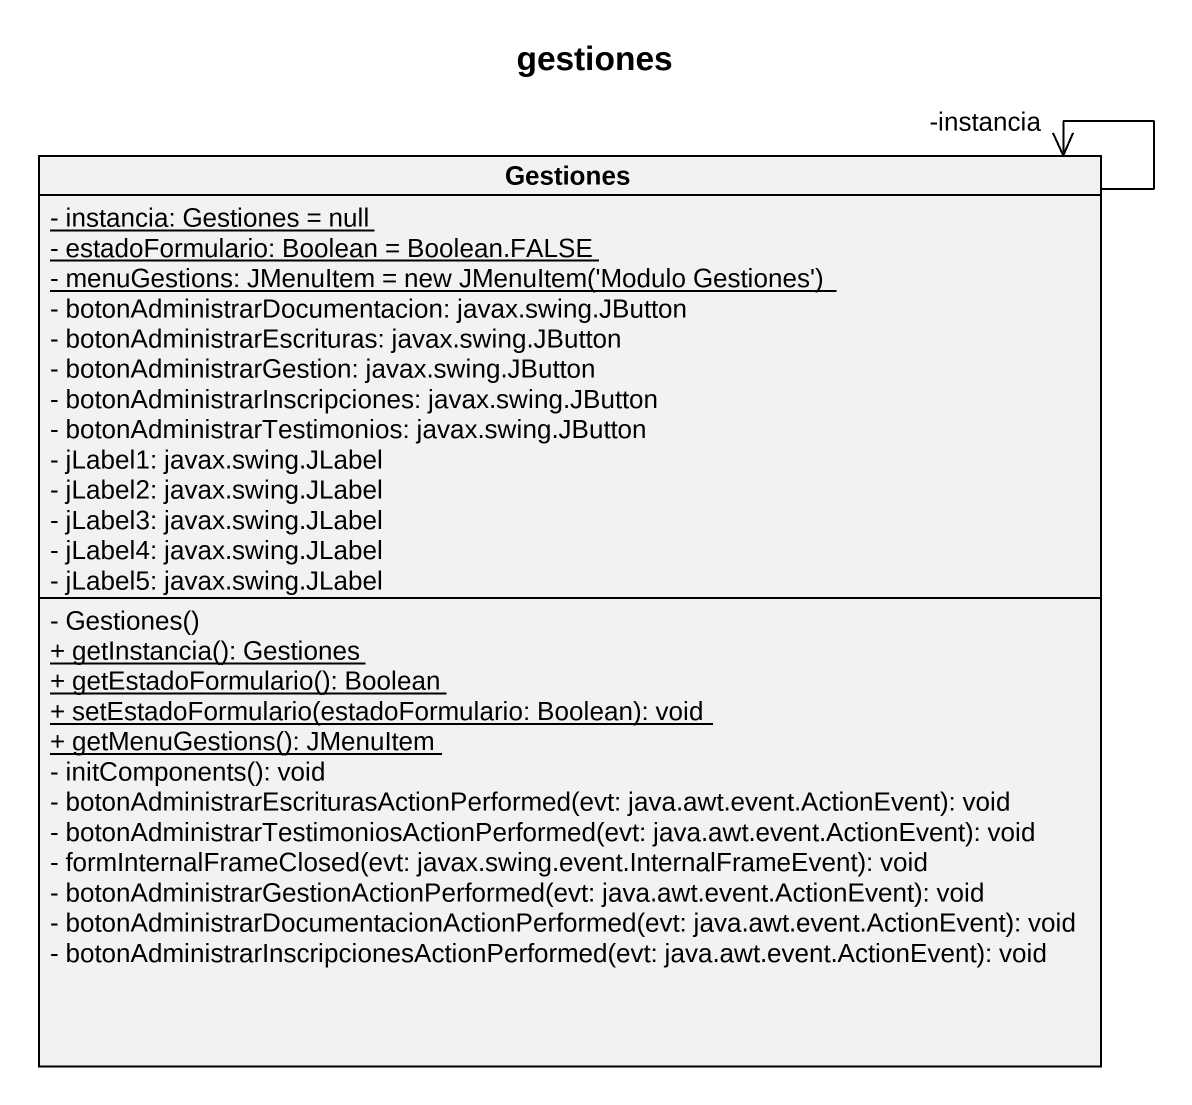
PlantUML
@startuml
title gestiones
hide circle
hide empty members
skinparam classAttributeIconSize 0
class Gestiones {
  {static} - instancia: Gestiones = null
  {static} - estadoFormulario: Boolean = Boolean.FALSE
  {static} {field} - menuGestions: JMenuItem = new JMenuItem('Modulo Gestiones')
  - botonAdministrarDocumentacion: javax.swing.JButton
  - botonAdministrarEscrituras: javax.swing.JButton
  - botonAdministrarGestion: javax.swing.JButton
  - botonAdministrarInscripciones: javax.swing.JButton
  - botonAdministrarTestimonios: javax.swing.JButton
  - jLabel1: javax.swing.JLabel
  - jLabel2: javax.swing.JLabel
  - jLabel3: javax.swing.JLabel
  - jLabel4: javax.swing.JLabel
  - jLabel5: javax.swing.JLabel
  - Gestiones()
  {static} + getInstancia(): Gestiones
  {static} + getEstadoFormulario(): Boolean
  {static} + setEstadoFormulario(estadoFormulario: Boolean): void
  {static} + getMenuGestions(): JMenuItem
  - initComponents(): void
  - botonAdministrarEscriturasActionPerformed(evt: java.awt.event.ActionEvent): void
  - botonAdministrarTestimoniosActionPerformed(evt: java.awt.event.ActionEvent): void
  - formInternalFrameClosed(evt: javax.swing.event.InternalFrameEvent): void
  - botonAdministrarGestionActionPerformed(evt: java.awt.event.ActionEvent): void
  - botonAdministrarDocumentacionActionPerformed(evt: java.awt.event.ActionEvent): void
  - botonAdministrarInscripcionesActionPerformed(evt: java.awt.event.ActionEvent): void
}
Gestiones --> "-instancia" Gestiones
@enduml
